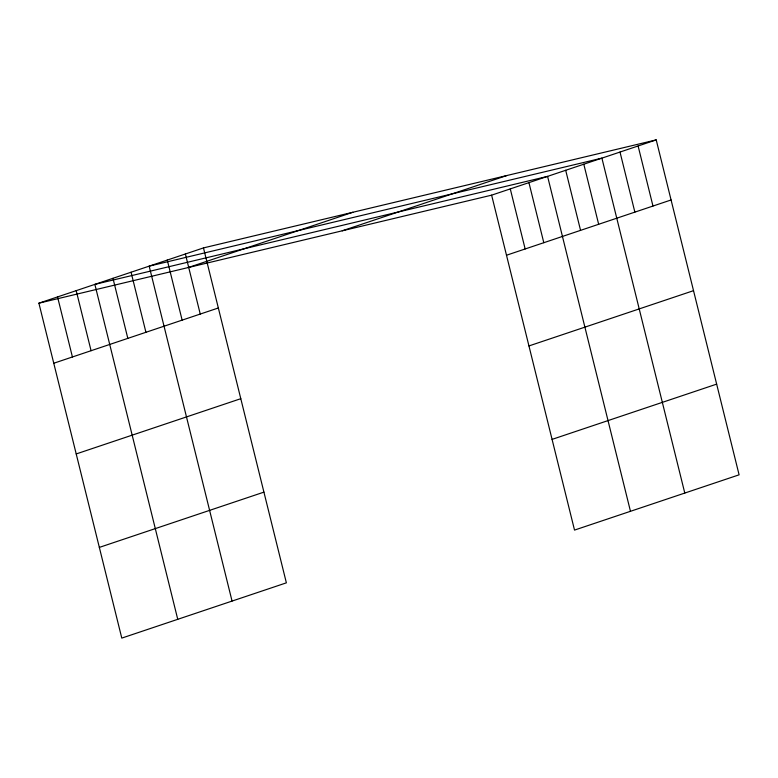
<?xml version="1.0" encoding="UTF-8"?>
<svg xmlns="http://www.w3.org/2000/svg" width="778" height="778" viewBox="0 0 778 778"><rect width="100%" height="100%" fill="white"/><g stroke="black" fill="none" stroke-linecap="round" stroke-linejoin="round"><path stroke-width="1.17" d="M203.476 247.91L286.372 582.839L121.786 638.106L38.9 303.177L203.476 247.91L656.214 139.894L739.1 474.823L574.524 530.09L491.628 195.161L656.214 139.894M188.305 267.525L352.881 212.268M342.232 230.803L506.809 175.546M53.77 363.238L218.346 307.981M506.497 255.233L671.083 199.965M76.215 453.944L240.791 398.686M528.943 345.938L693.529 290.671M99.341 547.401L263.917 492.134M552.069 439.385L716.655 384.128M38.9 303.177L491.628 195.161M638.106 145.982L652.975 206.044M620.008 152.06L634.867 212.131M684.786 493.067L601.9 158.138L149.172 266.144L232.058 601.073M583.801 164.216L598.661 224.288M565.694 170.294L580.563 230.366M630.472 511.302L547.586 176.373L94.858 284.378L177.744 619.307M528.933 182.636L543.803 242.707M510.28 188.898L525.15 248.97M185.378 253.988L200.247 314.059M167.27 260.066L182.14 320.137M131.064 272.222L145.933 332.294M112.966 278.3L127.825 338.372M76.205 290.651L91.075 350.713M57.553 296.914L72.422 356.976"/></g></svg>
